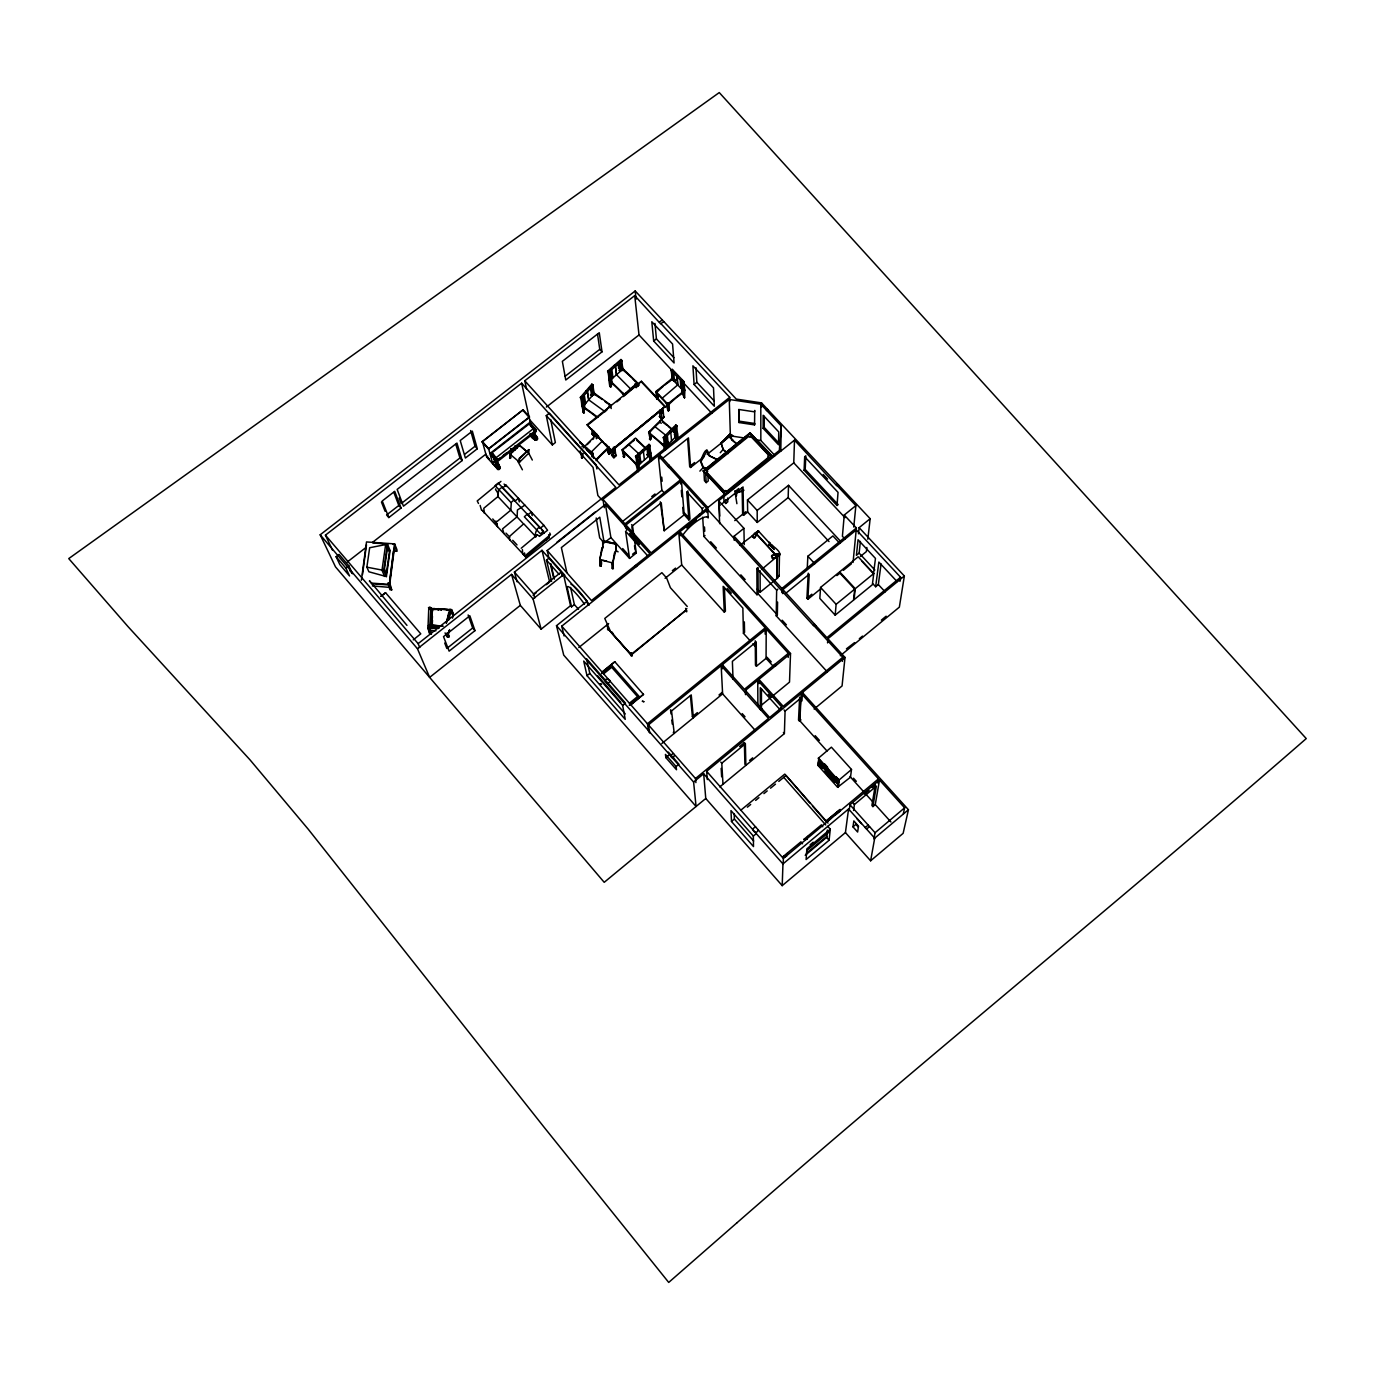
<?xml version="1.0" encoding="UTF-8"?>
<svg xmlns="http://www.w3.org/2000/svg" width="1375" height="1375" viewBox="0 0 1375 1375"><rect width="100%" height="100%" fill="white"/><g stroke="black" fill="none" stroke-linecap="round" stroke-linejoin="round"><path stroke-width="1.5" d="M763.142 428.33L763.159 415.284L778.748 431.939L778.542 444.795L763.142 428.33L764.259 427.436L764.277 416.264M639.134 469.081L639.134 464.991A25.438 7.752 -45.7 0 1 641.816 462.275L647.023 457.686A25.438 7.752 -45.7 0 1 649.773 455.641L648.175 454.145L651.062 460.573L649.773 455.709M765.188 634.167L765.205 627.859L678.786 532.623L561.756 626.158L564.111 635.955M658.453 394.797L657.181 399.214L657.095 392.837M773.18 666.222L766.064 658.35L766.219 628.959L722.339 664.692L722.545 668.731M767.714 546.013L770.172 543.967M767.955 546.287L770.413 544.225M495.877 521.95L495.911 521.022M657.181 399.214L657.233 394.092A25.266 5.93 51.3 0 1 659.57 396.189L664.194 401.036A25.266 5.93 51.3 0 1 666.617 403.906L668.353 410.97L669.333 410.162L669.092 402.909M769.467 455.847L751.438 435.858L751.455 436.906M442.664 626.089L428.725 627.464L438.608 628.392L428.725 627.464L429.086 624.852M772.252 456.191L750.045 432.867L703.227 470.886L725.381 494.691L772.252 456.191L750.045 432.867M771.719 555.861C771.186 554.177 790.144 551.461 772.647 558.456C781.138 555.998 783.802 553.781 770.688 544.363M438.505 609.744L431.784 608.592L432.85 610.087M771.719 556.188L774.658 554.589M428.863 627L438.659 628.066M515.058 450.055L513.305 448.972L514.027 450.227M776.222 615.828L776.652 590.133L756.869 568.494L758.02 567.566L758.141 593.845L777.339 614.934L776.222 615.828L827.217 671.808M779.298 575.403L776.875 578.17L777.391 556.48L777.15 577.947M777.339 614.934L777.58 602.061M774.641 554.898L778.92 553.592M780.794 451.189L781.258 426.044L760.805 404.216L729.266 399.472L659.433 454.695L659.845 458.769M779.075 576.262L779.487 554.727M781.808 592.573L781.894 588.483L734.078 536.233L743.927 528.327L718.644 500.775L794.492 440.155L837.014 485.994L839.008 485.478L870.169 518.702L867.814 539.241M782.805 593.656L782.891 589.583L856.35 529.925L900.573 577.242L899.938 581.402M788.167 497.595L788.511 485.323L757.178 510.469L757.247 522.448L788.167 497.595L829.022 541.561M495.636 460.797C495.258 455.503 493.144 462.241 495.928 463.873L497.492 466.228M719.812 786.895L784.386 733.58L785.073 711.098L784.059 709.964M510.125 458.425L510.383 453.956L510.727 457.823L509.661 458.03L509.936 454.111L519.527 462.223L528.877 453.028L528.859 449.642L519.114 458.494L519.183 461.759L518.066 461.072M844.989 517.653L793.77 462.842L794.492 440.155M788.202 657.439L788.339 653.348L766.219 628.959M441.341 609.847L434.569 609.022M845.436 832.58L870.616 860.784L874.706 838.166L848.564 808.981L845.436 832.58L782.203 885.655L782.959 863.93L703.673 773.764L693.602 782.048L696.077 806.472L563.716 655.102L556.514 625.677L587.073 601.27L563.578 574.698L533.088 598.933L541.131 629.166L570.522 605.705L563.578 574.698M900.573 577.242L826.908 637.656L815.977 625.728L814.103 626.244L707.661 509.558L679.938 531.695L790.522 653.503L789.508 682.12L760.633 705.839M783.166 864.445L783.372 858.464L706.647 771.306L801.23 693.464L878.453 778.886L877.766 782.977M603.041 546.03L599.878 558.938L600.17 566.087C603.677 565.503 599.122 552.63 601.03 566.277M434.569 608.936C437.508 609.177 450.897 607.372 449.591 611.617M450.244 609.503L451.773 609.675L453.509 614.316L452.53 618.131M804.1 470.284L804.684 456.758L805.802 455.847L805.217 469.391L838.131 504.591L837.014 505.484L804.1 470.284L805.217 469.391M527.364 451.911L519.166 444.984L509.764 454.558L519.612 445.466L527.656 452.358M799.648 697.142L798.514 720.002L799.494 721.102L800.972 719.881M432.266 624.284L432.472 620.297M799.494 721.102L800.662 698.259L785.073 711.098M807.297 567.428L807.864 556.239L832.906 535.923L839.85 543.383M801.23 693.464L799.837 720.809L827.028 751.025M429.756 625.556L430.994 607.664M820.789 588.741L807.881 599.259L806.919 598.211L808.225 573.152M801.969 700.923L802.398 692.502L845.006 657.439L827.888 638.739L904.355 576.022L859.134 527.656L870.169 518.702M807.881 599.259L809.222 574.234L786.242 592.9M428.708 627.069L429.275 624.852L442.836 626.106M430.598 626.811L431.784 608.592L434.655 608.558L434.964 609.795M431.114 623.373L432.558 609.83M431.355 625.848L432.438 609.056M432.025 622.669L432.438 616.378M820.566 587.434L819.827 598.452L835.175 615.158L853.531 600.136L854.7 589.136L839.111 572.309L820.566 587.434L836.12 604.312L835.175 615.158M447.047 634.906L446.273 635.491L445.053 632.878M752.211 536.387L753.947 538.02L752.297 535.889L758.398 530.716L754.686 537.917L758.519 530.819M658.178 398.423L658.453 394.745M616.309 550.43L615.897 543.658L602.68 540.908L602.748 547.508M781.258 426.044L779.333 450.433L707.833 507.564L708.125 517.705A18.27 5.242 -42.4 0 0 697.228 520.936A18.27 5.242 -42.4 0 0 682.997 534.892M837.014 505.484L838.045 492.37L804.684 456.758M819.002 757.677L831.394 747.175L851.503 769.467L850.506 777.167L837.633 787.291L817.764 765.136L818.933 758.02M827.561 642.898L827.888 638.739M818.847 759.584L818.383 765.273L822.044 768.264M510.778 510.211L511.311 502.803M837.873 486.406L855.869 505.605L844.25 515.023L842.411 536.284L845.041 539.103M580.112 450.897L581.986 458.167L583.12 453.561M583.808 413.119L584.719 405.487L583.533 406.845L583.808 413.119L581.728 405.522A114.503 35.372 -53.5 0 0 580.336 397.409L591.869 384.123L593.141 385.052A112.698 33.602 -55.2 0 0 594.43 393.25L582.983 406.45A114.52 35.32 -53.5 0 0 581.608 398.32L580.336 397.409M736.416 495.756L736.57 492.37L743.961 490.205M853.772 527.055L855.869 505.605M842.411 661.358L842.823 657.267L814.825 626.673M853.05 562.444L856.384 528L844.25 515.023M736.57 492.37L736.278 495.189L735.78 494.02M845.006 657.439L842.067 685.953L814.12 709.036M805.217 855.302L826.581 837.392L827.337 830.002M858.498 533.775L859.134 527.656M855.25 588.689L854.064 599.689L872.352 584.736L873.761 573.547L858.155 556.789L839.661 571.863L855.25 588.689L873.761 573.547M862.125 561.464L873.538 573.719L875.462 558.422L858.052 539.756L856.419 555.328L859.134 553.111L860.389 541.423M830.294 829.194L806.884 848.822L806.094 859.53L829.108 840.228L830.294 829.194L827.716 826.306M837.633 787.291L839.008 780.364L836.138 777.167M818.348 758.003L838.441 780.364M838.234 787.411L839.077 780.02L836.206 776.841M369.548 581.608L369.531 580.68L406.966 625.367M428.811 627.103L428.57 625.316M866.869 547.473L866.387 551.581L860.303 556.531M611.273 386.702L611.927 381.064L610.569 382.25L610.603 387.286M840.073 809.514L826.1 821.081L840.073 809.514L839.884 811.147L835.227 814.997M607.269 683.719C616.206 678.597 598.658 676.93 607.269 683.719L670.45 755.648C677.445 748.756 673.544 762.936 670.45 755.648M636.436 564.627L591.456 600.548L547.181 550.533L605.464 504.402L649.963 553.816L636.436 564.627L637.398 565.709M707.455 468.927L702.986 467.655L700.511 461.295C708.452 439.209 707.85 457.411 710.222 455.916M388.059 583.155L389.916 589.755L391.72 589.892L389.864 583.292L388.059 583.155L390.139 588.036M389.692 580.955L393.456 550.962M391.72 589.892L389.383 584.392L394.625 543.898L366.506 541.939L361.384 580.25M394.917 551.186L396.705 551.306L396.928 549.622L394.625 543.898M872.833 583.722L875.652 586.747L878.866 562.066L897.033 581.539M730.211 433.898L721.067 443.094L723.388 450.106L721.05 443.059L730.177 433.881L731.912 439.622L737.327 444.297M732.325 440.155C735.384 440.619 727.169 438.814 730.177 433.881M362.519 574.492L366.489 544.706M839.008 485.478L761.527 402.892L736.295 399.094L663.919 321.681L660.516 323.744L634.717 295.625L524.769 380.772L526.573 388.953M875.652 586.747L878.333 584.547L881.083 563.939M849.166 810.7L849.956 804.77L879.502 780.037L904.63 807.83L903.341 813.742M663.919 321.681L635.198 290.95L320.186 534.789L335.5 566.878L604.209 882.32L705.77 798.48L703.673 773.764M386.409 576.589L383.78 570.402L387.492 544.208L369.669 547.731L366.867 567.17L368.912 571.794L386.409 576.589L390.088 550.55L387.492 544.208M853.583 810.494L854.425 804.512L876.356 786.139L872.902 806.592L871.887 805.475L875.325 784.988L872.197 787.617M447.391 637.089L447.58 635.8L448.92 635.92L448.731 637.209L447.391 637.089L446.514 634.786L447.855 634.923L448.731 637.209M447.116 634.7L448.044 633.617L448.92 635.92M852.981 826.856L853.841 820.927L858.516 826.152L857.622 832.03L852.981 826.856L855.903 824.398L858.223 826.994M430.512 609.194L429.705 607.355L430.667 607.767M441.289 610.277L441.323 609.452M438.161 608.609L438.488 610.087M779.711 554.263L761.681 569.422M430.891 633.411L431.475 634.133L428.347 627.12M904.355 576.022L899.353 607.148L840.314 655.703M707.833 507.564L670.502 466.778L668.834 467.5L658.281 455.606L602.92 499.366L604.312 507.702M670.484 466.864L659.433 454.695M872.902 806.592L875.256 804.598L879.502 780.037M699.617 516.02L698.62 514.92L706.681 508.492L681.416 480.872L625.969 524.958L626.742 530.32M511.448 451.636L512.634 451.825L511.569 451.344M873.933 838.956L875.05 832.734L904.63 807.83M600.102 558.147L600.17 566.087M616.258 551.1C612.992 550.017 613.473 566.998 612.408 568.648L612.305 562.272L613.267 568.837M754.548 424.892L754.72 410.438L754.462 411.83L738.719 409.458L739.011 422.538L754.548 424.892L754.806 423.517L739.252 421.162L739.011 409.939M739.011 422.538L739.252 421.162M613.164 560.966L613.009 563.045L599.998 559.694M519.561 462.189L519.509 458.837L528.859 449.642M616.017 550.155L615.897 543.658M527.484 514.181L543.52 531.231L540.392 533.844L524.339 516.777L527.536 513.855M535.717 437.594L535.15 438.35A4.383 1.667 6.7 0 1 533.947 436.373L534.944 430.598L533.208 435.188A5.122 1.959 6.7 0 0 534.394 437.198L534.377 437.989M534.944 430.598L533.947 436.373L534.205 434.019A4.383 1.667 6.7 0 0 535.391 436.047L536.748 437.972M602.645 548.264L601.958 547.594L600.136 557.923M613.216 560.725L615.828 550.945M802.398 692.502L908.445 809.737L903.134 833.336L870.616 860.784M446.394 623.013L448.731 612.666M446.256 623.098L450.192 609.348M447.855 634.923L448.903 630.816M446.841 634.975L448.113 635.353L449.591 629.612M533.569 433.211C542.094 440.516 533.706 439.931 534.17 438.195M612.408 568.648L612.305 562.272M448.731 620.005L451.447 609.709M736.433 495.739L734.68 490.909M496.702 466.984L497.045 467.741M802.519 843.752L800.938 841.827L783.234 856.47L785.538 856.522M822.766 826.77L821.477 824.828L803.859 839.403L806.163 839.438M788.339 653.348L744.408 689.305L722.339 664.692M774.073 665.019L775.345 666.102L790.522 653.503M440.911 609.245L446.841 609.881M766.752 410.627L767.886 409.733M430.048 607.492L430.959 609.245M484.412 513.322L483.777 508.286L497.973 496.547L497.973 494.347A4.452 1.461 54 0 0 497.389 492.405L497.148 491.941A4.452 1.461 54 0 0 495.55 489.655L495.722 488.847M728.045 453.544L723.439 449.917M528.516 554.675L526.075 557.288L482.161 510.262L484.464 512.72M745.491 694.65L745.405 690.422L757.745 680.333L782.014 707.317L769.656 717.492L762.403 709.38L760.856 710.153L721.17 665.655L648.433 724.9L649.688 732.978M762.386 709.414L745.405 690.422M521.211 548.23L536.542 535.391M771.478 556.067L772.286 558.508M815.977 625.728L782.891 589.583M524.15 524.219L535.906 536.748M534.755 437.37L535.391 436.047M736.897 503.697L735.402 494.398M685.575 608.386L686.108 609.486L686.847 608.489M703.553 467.672L700.992 461.536L707.3 450.433M776.033 665.448L775.105 664.177M758.175 829.95C756.319 836.223 749.255 828.317 755.786 827.131M514.817 445.981L517.344 447.734L516.364 448.559M583.206 403.597L584.341 402.188L583.464 396.963M429.67 607.458L428.794 607.647L427.952 628.736L429.705 627.67M451.172 609.555L453.114 614.453M517.877 461.587L518.203 461.278M582.88 397.942L584.444 396.137L585.595 403.098L584.083 405.058L582.88 397.942L581.625 397.014L582.828 404.147M534.067 431.647L534.669 432.936L535.666 431.733A4.812 1.839 6.8 0 0 535.597 430.856M496.753 523.823L492.766 518.942M593.158 392.339L610.723 405.075L605.017 411.692L588.706 399.833L587.348 391.703L586.111 390.758M593.811 395.003L594.98 393.645L595.169 394.917A28.102 7.734 41.1 0 1 602.233 399.489M582.914 412.466L583.241 407.55M589.342 388.128L590.889 386.341L592.041 393.525L593.295 394.453L591.731 396.034L590.459 395.123L592.041 393.525M581.608 398.32L593.141 385.052M611.188 379.277L610.173 372.006L611.961 370.442L612.941 377.541C611.411 380.411 608.867 377.953 611.841 376.475L610.861 369.377L609.056 370.941M866.525 829.108L869.533 826.581L875.05 832.734M869.533 826.581L849.956 804.77M665.655 443.523L666.909 442.2L666.445 437.13M699.875 471.109L703.175 467.603M703.777 467.294L707.214 469.03M665.792 438.178L667.477 436.477L668.113 443.214L666.428 445.07L665.792 438.178L664.589 437.147L666.273 435.445M608.111 627.498L607.183 626.433L608.403 627.567M430.616 630.438L431.08 631.314M659.845 421.025L659.966 422.262A25.352 7.459 -49.7 0 0 657.388 424.359L652.523 429.206A25.352 7.459 -49.7 0 0 650.031 432.059L649.911 430.908M677.273 439.691L676.534 436.408A25.403 7.27 -49.6 0 0 673.973 438.505L669.109 443.369A25.403 7.27 -49.6 0 0 666.617 446.239L666.617 446.308M721.445 443.403L730.572 434.208M673.303 432.128L673.011 428.742L674.695 427.041L675.898 428.072A113.592 32.45 -50.5 0 0 676.362 432.317M665.552 449.745L665.225 446.377A115.208 33.928 -48.9 0 0 664.469 438.522L677.05 425.958L675.847 424.927L663.266 437.491A115.191 33.997 -48.9 0 1 664.022 445.363L667.786 441.616M674.214 429.756L675.898 428.072L676.483 435.033L674.781 436.545L674.214 429.756L673.011 428.742M664.795 443.627L663.506 444.916L664.555 450.295M664.898 444.847L663.627 446.119A28.239 7.202 45.2 0 0 650.083 434.534L649.945 433.314M677.411 439.966L676.775 440.602L675.469 436.82M720.277 452.736L723.233 449.316M649.378 438.986L650.977 439.158L651.234 435.17L650.341 439.794L648.639 432.18L661.117 419.753L676.002 432.438M592.109 456.895A115.569 27.517 44.8 0 1 591.955 454.558L593.106 453.423L579.837 441.942A113.609 26.125 46 0 1 580.25 443.42M596.337 459.267L609.022 446.669M608.352 448.697L609.366 452.805L608.455 453.698L607.217 449.814L609.125 454.283L610.036 453.372L609.28 448.353M581.934 446.617L583.069 445.483L581.281 443.936M583.172 447.872L595.856 435.308L599.809 438.728M585.32 448.817L586.472 447.683M581.316 457.583L582.794 457.359M590.734 452.581L602.439 440.98M509.661 458.03L510.727 457.823M629.234 390.758L633.497 387.097A25.197 8.233 -46.3 0 1 636.213 385.103L634.975 383.917L636.127 387.681M638.98 456.002L639.598 460.986L637.811 462.739L636.969 455.95L638.773 454.352M638.086 457.05L639.908 455.452L640.716 462.086L638.928 463.839L636.969 455.95M627.206 446.188L631.52 442.475M537.212 535.047A4.486 1.478 53.6 0 1 537.453 535.064L537.728 535.15A4.486 1.478 53.6 0 1 539.447 536.387L547.577 530.252L543.812 525.284L506.017 485.152L502.597 487.97L540.392 528.155L543.812 525.284M674.403 434.758L675.297 434.019L674.695 427.041M640.527 460.453L636.505 463.977A115.345 36.18 -44.8 0 0 635.542 456.242L649.034 444.383L650.152 445.483A113.764 34.633 -46.6 0 0 651.011 453.303L651.75 459.989M647.23 454.558L649.894 452.22A113.747 34.702 -46.6 0 1 649.43 450.484M637.536 463.495L636.178 464.698L637.656 470.903L638.344 470.302M650.272 459.8L649.55 452.942M622.033 367.881L637.416 382.731L624.198 394.316L608.798 379.431A113.936 39.205 -45.4 0 0 607.63 371.147L620.95 359.511L622.067 360.594A112.578 37.486 -47.3 0 0 623.133 368.947L609.916 380.497A113.953 39.136 -45.4 0 0 608.747 372.212L607.63 371.147M623.03 456.517L624.611 456.792L624.783 452.908L623.923 457.394L622.102 449.831L635.491 438.109L645.184 447.597M638.447 471.677L637.622 465.077A115.363 36.111 -44.8 0 0 636.659 457.342L650.152 445.483M637.398 462.292L636.178 464.698A28.308 6.308 48.8 0 0 623.511 452.255L623.339 451.034M648.038 452.942L649.412 451.739L651.011 453.303M611.755 379.792L610.569 382.25A28.067 6.669 49 0 1 623.133 394.402L622.961 393.13M622.256 370.597L623.614 369.411L623.769 370.7A28.033 6.858 49.1 0 1 631.039 377.163M608.747 372.212L622.067 360.594M874.706 838.166L908.445 809.737M865.167 827.595L868.123 825.103M783.372 858.464L878.453 778.886M864.359 794.166L869.052 790.23M782.959 863.93L848.564 808.981M526.608 554.52L550.361 534.703M525.783 556.944L548.694 537.814L545.978 540.083M647.883 455.778L649.705 454.369L648.931 447.528L647.127 449.109L647.883 455.778L646.766 454.695L648.587 453.269L647.814 446.428M770.189 543.795L758.416 531.025L754.256 533.5M769.106 542.506A42.883 11.241 -42.9 0 1 769.089 542.111L770.344 543.417M838.406 780.57L851.503 769.467M838.784 782.289L818.778 759.997M503.886 533.517L502.597 528.859L517.138 516.725L517.43 509.988L524.872 505.158M527.914 514.886L531.334 512.033L532.211 515.642M509.953 536.044L523.686 523.841M510.297 540.375L509.18 537.814M818.589 762.3L838.527 784.506L828.558 773.403M817.764 765.136L821.528 768.161M753.345 836.069L730.967 810.597L731.483 821.477L753.5 846.57L753.345 836.069L756.302 833.611M514.095 499.95L510.967 502.545L495.086 485.633L498.214 483.055L514.594 500.087M514.972 501.136L518.409 498.3L519.32 501.944M496.272 522.173L510.812 510.125M497.028 523.514L497.492 526.677M731.483 821.477L734.387 819.07L734.164 813.605M827.492 821.408L830.586 818.847M810.15 844.748L813.209 842.205M806.678 850.695L829.073 832.116M806.317 853.428L827.114 836.189M620.022 371.353L621.827 369.978L620.881 362.656L619.094 364.22L620.022 371.353L618.922 370.288M500.93 481.387L477.228 500.947L478.5 503.473M749.564 760.409L752.692 757.831M881.358 620.125L886.136 616.189M854.58 642.606L846.433 648.845M859.341 638.705L862.503 636.092M780.553 707.988L779.384 708.95L760.272 687.689L760.323 708.692M695.905 782.598L695.492 778.508L768.487 718.455L761.217 710.359M842.823 657.267L783.2 706.337L758.914 679.37L775.105 666.17M739.647 746.539L744.373 742.655L745.37 743.789L745.869 765.359L744.906 764.259L744.373 742.655M722.992 784.248L721.772 763.211L745.37 743.789M665.878 757.642L665.448 754.411L676.105 766.58L676.5 769.742L665.878 757.642L668.731 755.288M676.105 766.58L678.975 764.225L668.319 752.056M760.237 709.259L761.441 708.366M740.558 810.408L784.781 774.108L827.991 823.109M747.364 807.194L750.681 804.478M755.631 800.405L758.948 797.689M763.916 793.616L767.216 790.9M770.533 788.184L775.483 784.128M778.8 781.413L786.002 775.5L809.755 802.931M727.169 492.113L769.278 457.755M723.645 492.198L725.416 494.106L727.461 492.422L725.691 490.531L723.645 492.198L724.006 501.6L725.777 503.491L727.805 501.823L727.667 498.077M673.286 732.308L674.248 733.391L671.533 710.944L691.247 694.891L693.361 717.784L692.398 716.684L697.383 712.611M719.005 694.959L722.322 692.244M661.822 743.548L722.614 693.859L721.17 665.655M755.253 640.802L755.459 665.173L756.422 666.239L766.064 658.35M836.12 604.312L854.7 589.136M813.433 625.247L814.584 624.198M706.2 482.625L705.65 473.069L707.695 471.402L705.925 469.511L703.88 471.178L704.447 480.752L706.2 482.625L708.228 480.975L707.902 475.234M726.584 491.477L768.677 457.119M750.2 640.802L743.428 633.308L744.562 632.397L744.339 621.878M648.708 731.861L647.436 723.766L765.205 627.859M806.919 598.211L811.834 594.189M836.928 575.592L840.159 572.962M843.373 570.333L851.452 563.75M703.244 471.144L750.045 433.125M706.217 469.82L748.275 435.669M706.819 470.456L748.859 436.288M702.694 517.189L703.897 536.422L757.023 594.756L758.141 593.845M757.316 589.067L760.169 592.195L772.423 582.278M773.953 581.023L777.837 577.878L776.927 576.383L777.15 577.827M622.669 705.495L583.722 661.066L586.987 675.658L625.23 719.366L622.669 705.495L625.522 703.175L586.575 658.78L589.789 673.406L625.298 713.952M629.423 703.192L637.502 696.627L611.703 667.305L603.625 673.802M629.217 705.22L639.616 696.781L629.853 704.963M630.919 704.533L643.517 694.306L630.953 704.739M776.652 590.133L777.803 589.205M781.894 588.483L856.384 528M677.102 376.681L677.72 384.914L661.873 398.492M683.048 382.903L684.286 381.906L672.341 369.411L671.103 370.408A112.612 27.122 52 0 1 671.808 378.727L683.65 391.136A114.709 28.755 50.7 0 1 683.048 382.903L671.103 370.408M680.866 387.973L680.333 380.909L681.948 382.594L683.186 381.597L681.57 379.912L682.481 389.83L680.866 387.973L682.103 386.977L682.877 387.819M669.333 410.162L667.752 410.334L666.617 403.906L667.992 402.806M668.353 410.97L667.734 404.009L684.888 390.139A114.692 28.823 50.7 0 1 684.286 381.906M684.888 390.139L684.509 397.891L684.011 391.737M678.786 532.623L681.691 564.97L724.298 612.133L725.416 611.222L724.402 587.4M672.942 379.844L674.18 378.847L675.761 380.342L674.523 381.322L672.942 379.844L672.341 372.556L673.578 371.559L675.194 373.244M656.597 398.578L655.892 391.548L673.028 377.73A112.595 27.191 52.1 0 0 673.062 377.128M678.305 375.65L677.067 376.647L677.72 384.914M586.987 675.658L589.789 673.406M601.872 672.186L614.831 661.753L643.552 694.53M602.302 672.1L614.831 661.753M601.528 673.664L611.892 665.294L639.65 697.005M836.223 484.653L837.375 483.88M631.056 654.448L607.561 628.255L630.764 654.689L685.73 610.552M607.561 628.255L631.262 654.964L685.712 610.311M610.844 450.966L665.208 406.45L641.455 381.27L587.091 424.738L610.844 450.966L665.208 406.45M611.377 450.141L663.695 407.619M613.422 447.236L614.573 448.491L660.825 410.644M613.216 451.464L615.089 449.969L614.677 447.064L612.803 448.577L614.006 456.809L615.88 455.314L615.209 450.759L613.336 452.255L605.739 444.073M661.341 412.792L663.197 411.314L662.922 408.306L661.066 409.802L661.873 418.327L663.73 416.831L663.283 412.122L661.427 413.617L659.57 411.641L660.034 416.367L661.873 418.327M614.694 450.381L613.405 451.602L611.377 449.487M662.784 411.727L661.495 412.964L659.484 410.833M662.991 412.053L661.495 413.428L659.863 411.538M613.869 457.377L616.43 455.314L613.92 457.772L611.531 454.884L613.92 457.772M661.736 418.877L664.28 416.848L661.77 419.289L659.398 416.402L661.77 419.289M672.375 570.642L675.538 568.116M734.748 520.627L745.92 511.655M578.772 647.556L608.661 623.58M665.087 578.291L681.691 564.97M742.105 487.936L742.637 514.284L743.583 515.316L747.656 512.05L747.467 499.95L793.77 462.842M612.442 633.222L612.253 632.173L612.683 633.497M739.681 545.394L758.519 531.145M591.577 428.828L592.35 433.469L594.172 435.445L596.028 433.95M594.034 436.012L596.595 433.95L594.086 436.408L591.714 433.52L594.086 436.408M735.556 491.116L738.805 488.503M721.875 503.869L743.033 486.956L743.583 515.316M703.897 536.422L705.014 535.528M588.861 424.205L606.977 409.733M616.859 401.827L620.142 399.197M623.442 396.567L641.455 381.27M636.109 387.492L639.375 384.88M632.569 554.245L635.37 552.011L636.298 553.042L629.578 558.405L610.895 537.573L605.464 504.402M660.309 501.806L664.211 530.767L684.217 514.8L681.416 480.872M570.522 605.705L571.536 606.856L574.372 604.587L570.591 587.383M702.419 512.909L702.144 508.647L703.295 507.719M684.217 514.8L688.892 519.939L689.992 519.045L687.844 490.823M698.638 514.955L651.114 552.888L625.969 524.958M621.792 522.087L661.873 490.273L658.281 455.606M687.655 438.969L689.666 466.452L690.594 467.466L703.862 456.93M707.18 454.3L731.758 434.775L733.15 436.27M534.703 598.039L533.638 593.983L561.241 572.069L541.991 550.309L514.422 572.103L517.138 581.814M766.03 409.784L767.147 408.891M417.484 648.777L511.552 574.372L520.317 605.361L429.636 677.394L417.484 648.777L320.186 534.789M533.053 595.237L536.37 592.591M546.339 584.684L549.656 582.038L541.991 550.309M625.591 527.948L625.006 523.875L680.453 479.823L669.35 467.689M610.895 537.573L604.192 542.902L599.775 517.172L561.378 547.577L566.878 572.567M636.298 553.042L632.517 525.731L661.272 502.855L664.211 530.767M556.772 542.386L595.152 512.033M551.581 581.402L546.494 560.106L549.398 557.803L564.833 575.248M667.855 466.039L669.006 465.145M468.136 614.934L472.673 627.98L446.823 648.467L444.709 643.002M474.977 630.644L449.127 651.148L443.523 636.625L469.838 615.777L474.977 630.644L472.673 627.98M651.733 496.564L654.998 493.969M689.666 466.452L694.598 462.533M413.239 639.873L420.767 633.841L385.55 592.677L381.012 596.217M419.753 647.488L418.137 643.655L615.828 487.369L521.641 383.195L325.428 535.15L332.561 550.258M661.1 323.864L729.712 397.323L618.973 484.859L524.769 380.772M694.1 384.484L692.914 365.819L713.505 387.887L714.33 406.244L694.1 384.484L696.85 382.319L695.973 367.778M381.047 596.286L385.567 592.728M496.822 467.345L498.266 469.202L492.456 462.911L488.589 448.611L482.453 441.719L486.63 456.947L497.887 469.528L497.612 468.239M498.609 466.658L499.555 468.05L498.489 467.363M529.839 419.942L552.337 444.933L555.362 442.561L550.67 419.461M529.547 417.175L488.538 449.075L482.092 441.65L523.102 409.784L529.478 416.883L488.452 448.8L482.092 441.65M347.325 561.98L365.922 547.508M372.677 542.248L485.891 454.128M546.339 407.086L639.014 334.95L634.717 295.625M496.959 462L490.789 453.681L529.1 424.016L529.667 422.194L535.855 429.584L536.319 431.32L496.959 462L490.858 455.142L490.256 452.891L491.923 452.753M491.906 452.805L497.784 459.92L491.494 452.323L528.619 423.38M659.381 322.008L662.234 320.014M486.63 456.947L487.747 456.07M534.806 431.767A4.056 1.547 6.8 0 0 534.978 431.062L529.066 423.861L530.2 422.984M345.933 568.219L348.889 565.916L339.075 554.417L336.119 556.72L339.831 564.575L349.559 575.987L345.933 568.219L336.119 556.72M488.692 459.027C486.613 456.517 489.053 459.044 488.417 457.909M552.337 444.933L546.27 415.594L549.398 413.17L596.217 464.939L596.887 468.961M494.484 458.494L493.642 459.164L495.413 461.055M532.984 428.502L533.827 427.848L535.631 429.859L533.827 427.848M495.086 458.511L534.514 427.78M492.456 462.911L494.691 461.175C499.623 461.295 502.064 472.656 496.547 467.552M492.68 463.736L494.691 461.175M496.598 460.677L499.967 458.064M503.336 455.434L506.705 452.805M496.667 460.9L536.061 430.169M653.675 341.034L651.802 321.75L672.564 344.008L674.094 362.983L653.675 341.034L656.408 338.903L654.964 323.434M514.198 450.158L514.783 449.539M619.781 369.583L620.727 368.93L619.781 361.591M495.602 466.452L497.836 464.716M533.242 437.078L535.477 435.342M495.808 467.277L496.925 466.4M533.431 437.92L534.548 437.044M536.095 438.023L535.837 436.906L536.611 437.8M535.494 440L534.961 439.106L537.281 437.353C539.378 443.541 529.925 438.023 530.286 434.414L530.097 433.572L535.666 439.759M393.869 492.422L398.819 505.467L386.581 514.972L388.816 517.55L401.053 508.028L394.728 491.305L382.25 500.981L388.816 517.55M455.83 444.366L459.938 457.978L401.208 503.594L399.111 498.008M464.63 454.334L475.045 446.239L470.611 430.53M565.142 376.252L599.758 349.353L597.523 334.039M482.178 441.942L523.102 409.784M462.189 460.522L403.459 506.172L397.152 489.414L456.947 443.059L462.189 460.522L459.938 457.978M477.297 448.766L465.386 458.03L460.212 440.533L472.33 431.131L477.297 448.766L475.045 446.239M602.027 351.828L565.761 380.016L562.358 361.333L599.277 332.716L602.027 351.828L599.758 349.353M818.761 760.323L838.75 782.598L835.897 779.419M818.572 762.644L838.509 784.85L835.656 781.67M497.234 463.22L495.928 463.873L497.509 466.916C501.325 466.881 496.152 460.247 497.578 465.455M516.295 448.267L517.155 447.356M722.923 449.625L728.217 453.475M807.503 836.619L808.019 836.43M786.895 853.686L787.428 853.497M429.653 627.567L429.309 630.128L435.944 630.781M638.705 697.641L639.272 696.627M736.725 492.817L742.277 491.219M497.183 463.959L497.561 465.128M496.358 466.503L498.867 466.675M451.516 613.8L453.509 614.316M429.12 624.972L442.716 626.227M534.927 438.213L535.477 436.923A3.627 1.375 6.7 0 1 534.634 435.497L534.205 434.019M803.859 839.403L807.194 839.248M783.234 856.47L786.586 856.316M372.797 542.988L384.845 543.83M393.078 544.414L394.883 544.534L389.641 585.011L371.473 583.722M371.198 583.103L389.383 584.392M372.384 585.922L388.867 587.331M429.481 630.18L428.502 625.453M388.334 550.413L390.088 550.55M383.78 570.402L366.867 567.17M431.269 633.377L429.911 633.256L428.708 630.266M745.027 438.075L730.383 435.858L729.266 399.472M754.909 439.587L760.839 440.481L774.967 455.606M502.339 487.008L498.575 489.913L498.008 496.461M608.506 628.736L607.509 629.767L608.644 628.856M630.712 654.002L631.383 652.747L630.661 653.812M615.897 543.692L602.68 540.942L602.92 544.225M602.559 541.406L615.777 544.156M602.766 560.278L606.581 561.069M600.325 565.486L601.184 565.675M612.562 568.047L613.422 568.236M446.462 610.019L450.416 610.913M496.048 461.931L495.808 461.02M488.984 458.803L488.005 457.961M498.455 467.036L499.366 468.377L498.902 467.311M717.286 459.542L709.827 456.036M717.08 459.663L708.606 455.434L706.836 450.209M534.823 438.934L535.494 439.57M497.2 468.291C498.609 472.123 502.597 466.727 498.059 465.523M616.344 550.791L618.097 551.856M770.928 545.858L771.736 546.666M535.047 439.089L535.081 440.086L535.58 439.364M534.961 439.794L535.408 439.347M584.341 402.188L585.595 403.098M581.728 405.522L597.902 417.295M583.498 411.795L584.392 412.448M772.922 547.92A42.9 11.172 -42.9 0 1 772.527 545.823L771.289 544.5A42.9 11.189 -42.9 0 0 771.702 546.597L771.478 546.494A42.883 11.206 -42.9 0 1 770.722 545.531M772.612 547.68L772.458 547.559A42.9 11.189 -42.9 0 1 772.028 547.112A42.487 11.344 -42.4 0 1 772.234 547.766M737.138 444.366L732.273 440.292M534.617 438.247L534.995 438.883M675.297 434.019L676.483 435.033M659.948 422.177L661.272 423.311M669.573 431.2L670.777 432.231L671.533 440.825M665.655 435.17L654.947 426.663M511.122 455.108L510.245 454.73M686.812 610.603L686.709 611.806L685.661 611.308M663.266 437.491L664.469 438.522M666.909 442.2L668.113 443.214M648.639 432.18L665.225 446.377M610.036 453.372L608.369 448.748M590.167 451.619L591.955 453.166L592.522 456.569M586.644 449.952L591.955 454.558M535.614 437.233L536.508 437.972M620.727 368.93L621.827 369.978M614.298 365.32L615.398 366.403M615.381 366.42L616.516 374.722L630.902 389.245M611.841 376.475L612.941 377.541M648.587 453.269L649.705 454.369M642.28 450.312L643.414 451.412L644.411 459.869M638.894 453.853L628.891 444.641M635.542 456.242L636.659 457.342M639.598 460.986L640.716 462.086M622.102 449.831L637.622 465.077M533.414 428.811L534.944 431.045M672.341 372.556L673.956 374.241M672.478 380.428L671.258 379.156L671.378 380.428M750.767 436.408L768.797 455.366M655.892 391.548L667.734 404.009M641.558 382.095L665.277 407.241M661.323 410.369L662.802 411.916M661.341 410.506L662.819 412.07M659.708 410.042L660.877 411.297M661.564 412.706L659.811 411.005M504.092 484.069L506.378 486.492L506.017 485.152M706.681 472.227L724.659 491.373M706.733 473.258L710.875 477.658M705.994 472.777L723.972 491.923M703.88 471.178L705.65 473.069M703.227 470.886L725.364 494.45M541.544 529.375L544.156 533.122M498.145 496.788L510.142 509.575M510.967 510.452L522.827 523.084M823.212 474.427L827.578 479.084M764.259 427.436L778.25 442.406M506 533.122L509.867 537.247M512.72 540.306L517.017 544.913M859.134 553.111L874.827 569.972M656.408 338.903L673.922 357.706M696.85 382.319L714.192 400.95M788.511 485.323L840.469 541.166M878.333 584.547L885.139 591.852M639.014 334.95L673.991 372.591M681.278 380.445L711.889 413.377M613.233 448.8L614.711 450.553M613.267 449.127L614.745 450.708M612.236 449.866L613.439 451.172M611.772 450.175L613.422 452.066L614.797 449.952M593.038 430.392L598.675 436.477M587.091 424.738L610.741 450.209M614.006 456.809L612.167 454.833L611.308 449.694M807.864 556.239L814.791 563.733M747.467 499.95L757.178 510.469M747.656 512.05L757.247 522.448M770.413 545.291L771.633 546.614M756.852 534.136L776.05 555.087M756.577 534.377L775.741 555.225M777.236 556.858L776.875 578.17M720.259 505.175L719.28 504.127L719.812 516.072M661.925 457.102L662.87 458.15L688.462 437.903L690.594 467.466M702.144 508.647L686.692 491.734L688.892 519.939M707.163 516.639L708.125 517.705M523.445 554.452L524.322 555.414M699.342 514.353L700.322 515.419M684.303 512.806L688.583 517.498M710.669 541.733L716.409 548.023M740.833 574.836L745.164 579.597M782.169 620.211L786.414 624.869M661.873 490.273L664.727 493.402M727.134 588.534L731.345 593.175M767.027 657.267L771.255 661.925M752.916 643.792L755.614 646.8M546.27 415.594L593.072 467.397L597.867 495.481L601.923 500.002M631.555 524.666L632.517 525.731M522.878 410.3L529.031 417.141M602.92 499.366L625.006 523.875M815.152 735.642L819.414 740.369M853.462 778.181L856.316 781.344M849.922 776.462L872.833 801.9M875.256 804.598L890.931 821.992M629.561 533.448L639.461 544.448M536.319 431.32L530.2 424.514L529.667 422.194M648.192 556.359L625.591 531.231L629.578 558.405M768.264 694.323L770.997 697.348M533.741 434.053L537.453 438.195M687.259 606.478L670.398 587.709L666.634 577.964L661.873 572.67L604.777 618.441L610.603 631.675M824.725 764.07L827.595 767.25M824.673 764.397L827.544 767.594M818.28 758.484L838.355 780.828M827.355 769.553L830.208 772.733M833.061 775.913L837.358 780.691M827.32 769.88L830.173 773.059M828.541 773.747L831.394 776.909M824.777 771.306L834.333 781.945M853.394 803.361L854.425 804.512M825.636 772.716L834.023 781.997M622.669 548.539L628.341 554.881M634.923 565.916L635.852 566.93M783.406 732.48L784.386 733.58M856.78 818.469L861.455 823.694M603.075 541.647L599.689 537.883L596.2 517.997M510.709 448.852L512.703 451.533L510.778 449.127M742.191 713.591L745.027 716.77M722.614 693.859L755.425 730.606M826.581 837.392L829.108 840.228M546.494 560.106L559.109 574.389M720.775 762.077L721.772 763.211M812.556 806.111L826.547 821.975M783.767 777.339L825.739 824.966M671.533 710.944L670.536 709.827L671.034 713.917M574.372 604.587L578.497 609.28M734.387 819.07L753.655 841.002M514.422 572.103L533.638 593.983M561.756 626.158L647.436 723.766M648.433 724.9L673.337 753.277M675.091 755.27L695.492 778.508M511.552 574.372L533.088 598.933M556.48 625.694L604.57 680.522M672.203 757.642L693.602 782.048M705.77 798.48L782.203 885.655M597.541 675.675L620.778 702.35M520.317 605.361L541.131 629.166M398.819 505.467L401.053 508.028M325.428 535.15L418.137 643.655M349.714 570.453L352.481 573.719L348.889 565.916M549.708 532.967L550.447 534.531M518.237 462L522.414 469.803M529.014 453.767L532.314 460.041M535.769 536.852C533.981 534.531 537.78 525.147 540.392 528.155M773.506 548.814L773.506 548.814A42.9 11.172 -42.9 0 0 773.678 548.883M384.639 576.452L381.992 570.264L385.722 544.053L386.392 545.686M394.659 546.253L396.705 551.306M429.086 629.011L430.873 633.497L429.533 633.634L428.106 628.753M381.442 502.047L385.103 511.277M429.361 607.612L430.083 609.194M429.739 609.28L429.034 607.527M428.484 607.578L429.241 609.503M430.581 607.441L431.338 609.383M431.097 607.698L431.853 609.623M447.133 632.758L448.113 635.353M449.264 609.366L449.969 611.291M451.55 611.136L452.891 614.298M449.848 609.4L450.536 611.136M451.825 611.205L452.788 613.852M682.636 393.456L683.908 397.255M480.116 505.416L481.525 510.228M522.363 549.536L522.809 554.417M524.528 552.939L525.731 557.545M682 391.566L681.897 390.294L684.509 397.891M547.181 550.533L549.055 558.473M550.928 566.397L553.73 578.308M550.773 563.63L554.417 579.15M548.608 534.72L549.33 537.848M607.767 447.906L609.125 454.283M561.241 572.069L562.169 576.211M521.641 383.195L531.094 426.319M571.536 606.856L567.273 587.761A16.689 2.63 51.4 0 1 572.688 590.03A16.689 2.63 51.4 0 1 584.478 604.278M587.073 601.27L587.898 605.292M593.416 430.805L594.172 435.445M595.856 435.308L596.406 438.694M591.731 396.034L590.597 389.039L592.161 387.252L593.295 394.453M597.197 436.477L597.403 437.697A25.386 6.084 45.4 0 1 598.245 438.23M587.4 391.652L588.706 399.833M613.577 450.295L614.041 453.337M609.331 404.061L609.503 405.316A28.102 7.734 41.1 0 0 608.317 404.284M609.555 406.433L609.744 407.688M610.723 405.075L611.222 408.547M608.798 379.431L609.812 386.53M631.847 526.763L632.431 530.973M634.494 545.703L635.078 549.897M609.314 372.762L610.087 378.211M623.477 448.628L623.631 449.762M617.977 363.155L618.681 368.517M615.433 366.369L616.516 374.722M625.556 393.13L625.711 394.402M634.116 439.295L634.27 440.516M636.728 439.312L636.866 440.533A28.273 6.497 48.8 0 1 644.205 447.202M671.791 720.053L672.289 724.127M636.195 381.545L636.35 382.817M636.075 383.917L636.213 385.189M637.416 382.731L637.828 386.255M635.198 290.95L636.092 299.252M661.736 477.142L662.148 481.233M657.267 390.448L657.388 391.72A28.05 9.213 -43.9 0 1 663.145 386.409M662.441 420.87L662.561 422.108A28.205 7.373 45.2 0 1 666.978 425.373M662.905 411.297L663.008 412.225M664.589 437.147L665.242 444.056M690.439 695.853L692.398 716.684M666.514 402.738L666.634 403.992M679.938 531.695L680.298 535.7M495.773 460.694C494.622 463.65 500.363 466.589 497.372 462.034L494.845 461.863L497.372 462.034L497.011 460.023M678.133 439.003L677.703 433.898A113.609 32.381 -50.5 0 1 677.05 425.958M680.453 479.823L680.814 484.069M681.33 490.428L681.863 496.805M682.756 507.409L683.272 513.786M706.647 771.306L707.317 779.573M673.578 371.559L674.523 381.322M623.511 452.255L623.923 457.394M581.986 458.167L581.659 453.183A25.438 5.878 45.3 0 1 582.502 453.819M704.481 526.969L704.756 531.248M721.153 768.402L721.652 776.823M706.681 508.492L706.922 512.566M495.67 461.227L495.739 459.938M650.083 434.534L650.341 439.794M718.644 500.775L719.675 523.703M724.298 612.133L723.147 586.352L742.861 608.094L743.428 633.308M497.698 464.956L497.509 466.916M733.047 679.216L732.377 661.358L756.25 641.902L756.422 666.239M725.639 499.727L725.777 503.491M729.712 397.323L729.85 401.62M734.078 536.233L734.198 540.272M497.716 465.369L497.612 466.589M743.927 528.327L744.236 544.586M757.745 680.333L757.883 705.942M756.869 568.494L757.023 594.756M758.914 679.37L758.931 683.633M760.117 570.694L760.169 592.195M761.527 402.892L761.527 407.172M761.441 688.841L761.458 709.861M760.805 404.216L760.839 440.481M686.812 527.966A18.27 5.242 -42.4 0 1 696.283 519.853M570.969 584.272A16.689 2.647 51.4 0 1 579.562 591.852A16.689 2.647 51.4 0 1 589.308 605M587.194 444.623A28.205 8.731 -49.3 0 1 590.459 441.427M592.642 439.502A28.205 8.731 -49.3 0 1 593.725 438.608M596.114 460.659A28.256 8.559 -49.3 0 1 607.956 449.127M593.691 458.356A115.552 27.603 44.8 0 1 593.106 453.423M668.113 426.302A28.205 7.373 45.2 0 1 671.567 429.292M672.719 430.358A28.205 7.373 45.2 0 1 674.988 432.541M675.795 427.161A113.592 32.45 -50.5 0 1 675.847 424.927M604.673 401.311A28.102 7.734 41.1 0 1 607.114 403.27M592.23 388.575A112.681 33.67 -55.2 0 1 591.869 384.123M584.598 403.322A25.214 7.563 -54.2 0 1 585.355 402.325M583.756 408.1A28.153 7.545 41.1 0 1 596.905 417.502M632.122 378.245A28.033 6.858 49.1 0 1 635.302 381.648M621.38 365.372A112.561 37.538 -47.3 0 1 620.95 359.511M612.064 377.644A25.145 8.422 -46.3 0 1 612.958 376.767M625.711 394.316A25.197 8.233 -46.3 0 1 627.447 392.511M669.212 404.164A28.119 9.041 -43.8 0 1 683.203 392.837M664.331 385.43A28.05 9.213 -43.9 0 1 670.227 381.15M672.341 369.411A112.595 27.191 52.1 0 1 672.495 370.202M672.908 373.192A112.595 27.191 52.1 0 1 673.062 375.238M625.402 447.941A25.369 7.941 -45.7 0 1 626.295 447.047M632.431 441.77A25.369 7.941 -45.7 0 1 633.359 441.083M648.983 445.861A113.747 34.702 -46.6 0 1 649.034 444.383M536.663 535.545A4.486 1.478 53.6 0 1 537.006 535.081M534.239 431.028A3.317 1.272 6.8 0 1 534.205 431.475A4.056 1.547 6.8 0 1 534.669 432.936M534.102 428.948A4.056 1.564 6.8 0 1 535.012 429.688M535.27 437.216A4.383 1.667 6.7 0 1 534.067 435.205M773.558 548.608A43.398 11.533 -42.3 0 1 774.211 549.57M770.602 545.222A42.883 11.206 -42.9 0 1 770.309 543.434M770.258 545.17A42.883 11.241 -42.9 0 1 769.278 543.589M387.509 547.422L384.467 568.906L386.375 573.409L389.4 552.011L387.509 547.422M630.644 655.377L632.019 655.841L630.644 655.377M642.417 701.233L643.827 701.697L642.417 701.233M600.084 683.891L601.477 684.355L600.084 683.891M736.897 1222.839L668.714 1282.428L544.5 1127.741L308.327 829.331L249.941 759.773L128.013 626.605L68.75 558.594L719.263 92.572L1306.25 738.581C1118.356 902.241 924.516 1058.888 736.897 1222.839M771.616 456.414L769.57 458.064L767.783 456.191L769.828 454.523L771.616 456.414M750.011 433.709L747.966 435.359L749.753 437.233L751.781 435.583L750.011 433.709M499.847 467.552L497.612 469.288L499.847 467.552"/></g></svg>
